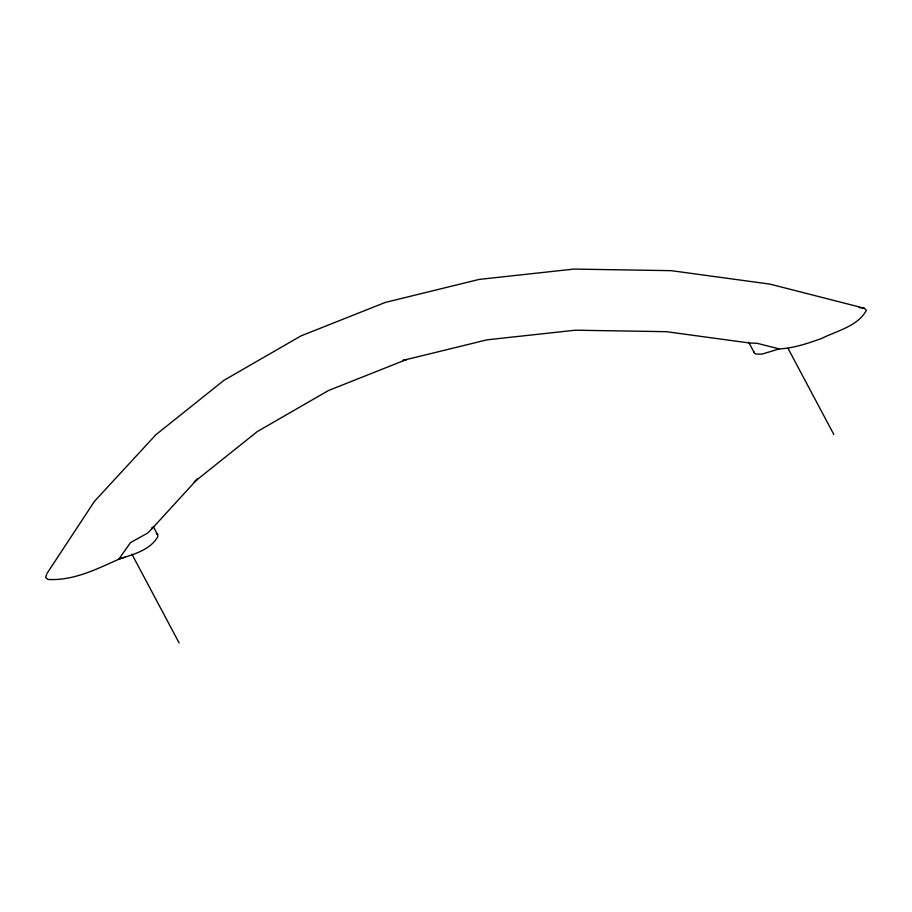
<?xml version="1.0" encoding="UTF-8"?>
<svg xmlns="http://www.w3.org/2000/svg" width="912" height="912" viewBox="0 0 912 912"><rect width="100%" height="100%" fill="white"/><g stroke="black" fill="none" stroke-linecap="round" stroke-linejoin="round"><path stroke-width="1.37" d="M46.786 574.058L45.6 577.387L47.869 579.416C72.778 581.069 96.581 569.236 118.765 559.227L130.541 542.572L147.368 533.235L151.472 529.279L152.11 527.41M47.219 573.101L94.415 501.406L155.895 434.716L223.999 380.293L300.914 335.935L385.343 302.408L479.188 279.414L573.819 269.086L671.323 270.67L770.036 284.134L864.131 308.188L866.4 310.205C857.964 326.268 836.92 330.771 821.689 338.432C807.975 343.322 793.93 348.19 779.27 348.897L756.8 343.231L749.903 343.049L666.296 331.683L575.324 330.201L487.031 339.834L402.933 360.411L406.638 359.476L328.502 390.518L257.298 431.57L194.267 481.946L197.562 478.88L151.472 529.279M118.765 559.227L125.332 557.05M119.084 559.045C132.958 554.564 150.115 550.267 157.833 536.644L157.673 534.763L153.262 526.463M779.27 348.897L762.113 354.084L755.786 354.038L754.327 352.841L748.649 342.171M858.785 307.515L864.131 308.188M156.317 533.645L157.673 534.763M788.014 348.338L833.83 434.511M131.955 554.245L179.094 642.914M754.258 352.043L754.327 352.841"/></g></svg>
